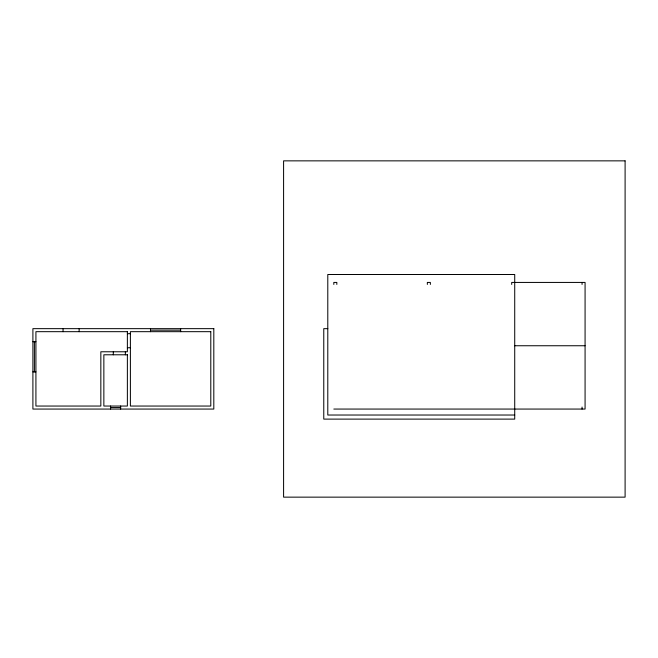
<?xml version="1.0" encoding="UTF-8"?>
<svg xmlns="http://www.w3.org/2000/svg" width="658" height="658" viewBox="0 0 658 658"><rect width="100%" height="100%" fill="white"/><g stroke="black" fill="none" stroke-linecap="round" stroke-linejoin="round"><path stroke-width="0.99" d="M327.791 328.655L323.769 328.655L323.769 419.113L514.721 419.113L514.721 274.501L327.791 274.501L327.791 415.025L514.721 415.025M150.485 330.168L180.637 330.168M127.372 333.68L130.391 333.68M32.9 341.724L35.919 341.724M514.721 345.746L585.077 345.746M127.372 347.753L130.391 347.753M32.9 371.877L35.919 371.877M110.585 407.549L120.636 407.549M333.82 409.062L585.077 409.062L585.077 282.43L511.71 282.43L511.71 284.437M582.059 282.43L582.059 284.437M582.059 407.047L582.059 409.062M430.357 284.437L430.357 282.43L427.346 282.43L427.346 284.437M336.83 284.437L336.83 282.43L333.82 282.43L333.82 284.437M180.637 328.655L180.637 331.673M150.485 328.655L150.485 331.673M125.365 351.775L125.365 354.785M120.636 406.044L120.636 409.062M113.299 351.775L113.299 354.785M110.585 406.044L110.585 409.062M79.133 328.655L79.133 331.673M63.053 328.655L63.053 331.673M34.405 341.724L34.405 371.877M625.1 160.856L283.59 160.856L283.59 497.144L625.1 497.144L625.1 160.856M213.809 328.655L32.9 328.655L32.9 409.062L213.809 409.062L213.809 328.655M127.372 331.673L35.919 331.673L35.919 406.044L100.838 406.044L100.838 351.775L127.372 351.775L127.372 331.673M210.79 331.673L130.391 331.673L130.391 406.044L210.79 406.044L210.79 331.673M127.372 354.785L103.857 354.785L103.857 406.044L127.372 406.044L127.372 354.785"/></g></svg>
